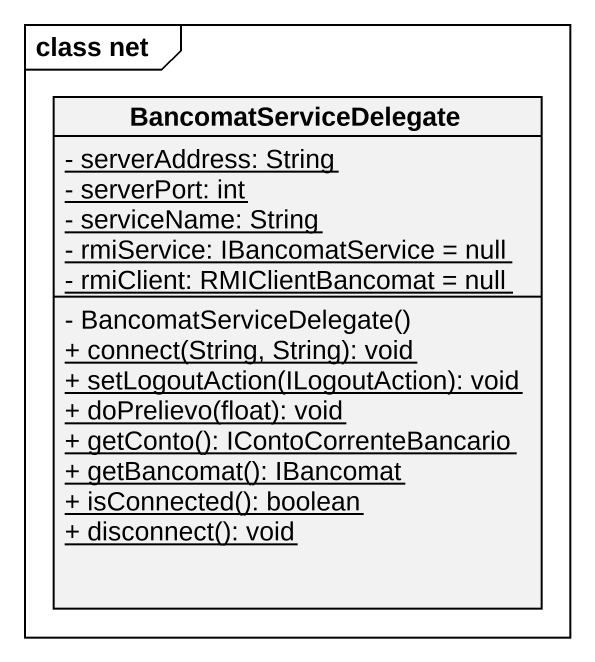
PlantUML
@startuml
mainframe class net
hide circle
hide empty members
skinparam classAttributeIconSize 0
class BancomatServiceDelegate {
  {static} - serverAddress: String
  {static} - serverPort: int
  {static} - serviceName: String
  {static} - rmiService: IBancomatService = null
  {static} - rmiClient: RMIClientBancomat = null
  - BancomatServiceDelegate()
  {static} + connect(String, String): void
  {static} + setLogoutAction(ILogoutAction): void
  {static} + doPrelievo(float): void
  {static} + getConto(): IContoCorrenteBancario
  {static} + getBancomat(): IBancomat
  {static} + isConnected(): boolean
  {static} + disconnect(): void
}
@enduml
